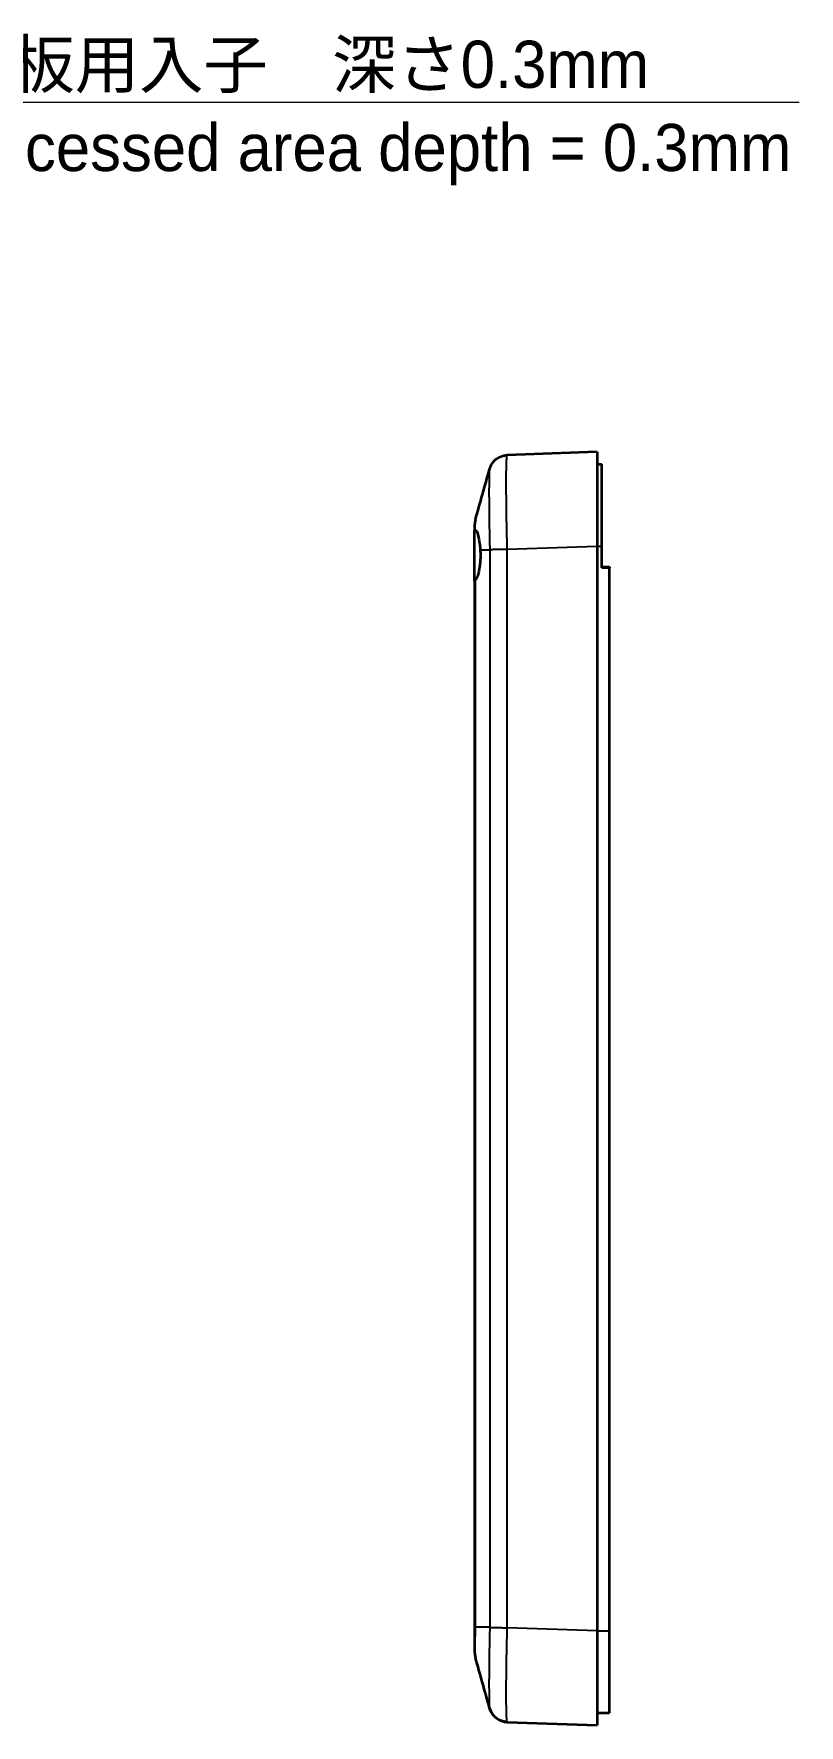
# Model space of a CAD drawing. Header units: millimetres. Extents: x 0 to 3058, y 0 to 562.
# Drawn here: x 2258.6 to 2339.8, y 266.4 to 445.7 of the extents above; entities that cross this region are included whole.
import ezdxf

# ---------------------------------------------------------------- set-up
doc = ezdxf.new("R2010")
doc.units = ezdxf.units.MM
doc.header["$LTSCALE"] = 1.5
for name, color, linetype, lineweight in [('Symbol (ISO)', 7, 'Continuous', 18), ('Visible (ISO)', 7, 'Continuous', 35), ('Visible Narrow (ISO)', 7, 'Continuous', 25)]:
    doc.layers.add(name, color=color, linetype=linetype, lineweight=lineweight)
doc.styles.add('Note Text (TK)', font='')
doc.styles.get('Note Text (TK)').set_extended_font_data('MS PGothic')
doc.dimstyles.new('Default - Method 1b (TK)$7', dxfattribs={"dimscale": 1.5, "dimtxt": 2.5, "dimasz": 2.5, "dimexe": 1, "dimexo": 1.5, "dimgap": 1, "dimtad": 1, "dimtoh": 1, "dimrnd": 1e-08, "dimdsep": 46, "dimtxsty": 'Note Text (TK)', "dimcen": 0.09, "dimdle": 5, "dimclrd": 100, "dimclre": 100, "dimclrt": 7, "dimadec": 1, "dimazin": 1, "dimtfac": 1, "dimtmove": 0, "dimatfit": 3, "dimfxl": 1, "dimtolj": 1, "dimlwd": -1, "dimlwe": -1, "dimarcsym": 0})

msp = doc.modelspace()

# ---------------------------------------------------------------- linework, layer by layer
at = {"layer": 'Visible (ISO)'}
for p, q in [((2318.38, 401.3749), (2308.8367, 401.0416)), ((2318.38, 401.3749), (2318.38, 391.381)), ((2318.38, 400.0749), (2318.88, 400.0749)), ((2318.88, 391.381), (2318.88, 400.0749)), ((2305.38, 393.6438), (2305.38, 393.0008)), ((2305.38, 393.6436), (2305.38, 393.6438)), ((2305.38, 387.6883), (2305.38, 393.0008)), ((2318.38, 391.381), (2318.38, 276.3688)), ((2318.88, 389.0749), (2318.88, 391.381)), ((2318.88, 389.1749), (2319.68, 389.1749)), ((2319.68, 389.1749), (2319.68, 389.0749)), ((2305.38, 387.6883), (2305.38, 276.75)), ((2319.68, 276.3688), (2319.68, 389.0749)), ((2305.38, 276.75), (2305.38, 274.106)), ((2318.38, 276.3688), (2318.38, 266.3749)), ((2319.68, 267.6749), (2319.68, 276.3688)), ((2305.38, 274.106), (2305.38, 274.1061)), ((2318.38, 267.6749), (2318.88, 267.6749)), ((2318.88, 267.6749), (2319.68, 267.6749)), ((2308.836, 266.7081), (2318.38, 266.3749))]:
    msp.add_line(p, q, dxfattribs=at)
for centre, start, end in [((2307.38, 393.6438), 164.23093, 180), ((2307.38, 274.106), 180, 195.76907)]:
    msp.add_arc(centre, 2, start, end, dxfattribs=at)
for points, knots in [([(2306.9675, 399.5616), (2306.9784, 399.6005), (2306.992, 399.6452), (2307.031, 399.7547), (2307.056, 399.8193), (2307.1354, 399.9843), (2307.1883, 400.0852), (2307.3777, 400.3456), (2307.5141, 400.5122), (2307.9373, 400.806), (2308.1748, 400.9275), (2308.5805, 401.02), (2308.7078, 401.0371), (2308.836, 401.0416)], [1.1895558606, 1.1895558606, 1.1895558606, 1.1895558606, 1.2013547514, 1.2013547514, 1.2131536422, 1.2131536422, 1.2249525331, 1.2249525331, 1.2367514239, 1.2367514239, 1.2450579219, 1.2450579219, 1.2485503147, 1.2485503147, 1.2485503147, 1.2485503147]), ([(2305.38, 393.0008), (2305.38, 393.0264), (2305.386, 393.0454), (2305.4091, 393.0703), (2305.4263, 393.0759), (2305.4485, 393.0747)], [-0.0667245398, -0.0667245398, -0.0667245398, -0.0667245398, -0.0336620514, -0.0336620514, 0, 0, 0, 0]), ([(2305.4485, 393.0747), (2305.4871, 393.0727), (2305.5242, 393.0504), (2305.6208, 392.9349), (2305.6767, 392.8042), (2305.7803, 392.4338), (2305.8268, 392.1949), (2305.9078, 391.6388), (2305.9416, 391.3269), (2305.9685, 390.9968)], [-0.363435919, -0.363435919, -0.363435919, -0.363435919, -0.304697337, -0.304697337, -0.204614643, -0.204614643, -0.102097776, -0.102097776, 0, 0, 0, 0]), ([(2305.9685, 390.9968), (2305.9769, 390.8709), (2305.9828, 390.7429), (2305.9871, 390.5694), (2305.9879, 390.5248), (2305.9887, 390.4543), (2305.9889, 390.4284), (2305.989, 390.3798), (2305.989, 390.3571), (2305.9888, 390.3067), (2305.9886, 390.2789), (2305.9875, 390.1983), (2305.9864, 390.1455), (2305.9805, 389.9474), (2305.9729, 389.8036), (2305.9356, 389.3213), (2305.8906, 389.0036), (2305.782, 388.5053), (2305.7247, 388.3133), (2305.5973, 388.0008), (2305.5281, 387.8812), (2305.4555, 387.8001)], [-0.439446916, -0.439446916, -0.439446916, -0.439446916, -0.400500561, -0.400500561, -0.387099473, -0.387099473, -0.379299349, -0.379299349, -0.372499828, -0.372499828, -0.364150077, -0.364150077, -0.348244359, -0.348244359, -0.304294141, -0.304294141, -0.197659079, -0.197659079, -0.112611254, -0.112611254, -0.028646125, -0.028646125, -0.028646125, -0.028646125]), ([(2305.4555, 387.8001), (2305.4308, 387.7725), (2305.4117, 387.749), (2305.3865, 387.7115), (2305.38, 387.6975), (2305.38, 387.6883)], [-0.0563839782, -0.0563839782, -0.0563839782, -0.0563839782, -0.0279179742, -0.0279179742, 0, 0, 0, 0]), ([(2308.836, 266.7081), (2308.6215, 266.7156), (2308.4107, 266.7595), (2308.0269, 266.8973), (2307.8607, 266.9934), (2307.5576, 267.213), (2307.4427, 267.3346), (2307.2388, 267.5823), (2307.1742, 267.6954), (2307.0783, 267.8787), (2307.049, 267.9499), (2307.0035, 268.0696), (2306.988, 268.118), (2306.9727, 268.1697), (2306.97, 268.1791), (2306.9675, 268.1882)], [0.000707979, 0.000707979, 0.000707979, 0.000707979, 0.0065518115, 0.0065518115, 0.0130355528, 0.0130355528, 0.0215549728, 0.0215549728, 0.0333538637, 0.0333538637, 0.0451527545, 0.0451527545, 0.0569516453, 0.0569516453, 0.0597024332, 0.0597024332, 0.0597024332, 0.0597024332]), ([(2306.9675, 268.1882), (2306.9784, 268.1492), (2306.992, 268.1046), (2307.031, 267.9952), (2307.056, 267.9306), (2307.1353, 267.7656), (2307.1882, 267.6647), (2307.3775, 267.4043), (2307.5138, 267.2378), (2307.937, 266.9439), (2308.1745, 266.8223), (2308.5804, 266.7297), (2308.7077, 266.7126), (2308.836, 266.7081)], [1.1902868996, 1.1902868996, 1.1902868996, 1.1902868996, 1.202084263, 1.202084263, 1.2138816264, 1.2138816264, 1.2256789898, 1.2256789898, 1.2374763532, 1.2374763532, 1.2457806703, 1.2457806703, 1.2492737166, 1.2492737166, 1.2492737166, 1.2492737166])]:
    msp.add_open_spline(points, degree=3, knots=knots, dxfattribs=at)
for points in [[(2305.4553, 394.1873), (2305.9607, 395.977), (2306.4639, 397.7695), (2306.9675, 399.5616)], [(2306.9675, 268.1882), (2306.4639, 269.9802), (2305.9607, 271.7728), (2305.4553, 273.5624)], [(2308.836, 266.7081), (2308.6689, 266.714), (2308.5026, 266.7411), (2308.3421, 266.7882)]]:
    msp.add_open_spline(points, degree=3, dxfattribs=at)
at = {"layer": 'Visible Narrow (ISO)'}
for p, q in [((2305.9685, 390.9968), (2306.9819, 390.9968)), ((2306.9819, 390.9968), (2306.9819, 276.7529)), ((2308.836, 391.0477), (2318.38, 391.381)), ((2308.8367, 276.702), (2308.8367, 391.0477)), ((2318.38, 391.381), (2318.88, 391.381)), ((2305.4555, 276.7529), (2305.4555, 387.8001)), ((2318.88, 389.0749), (2319.68, 389.0749)), ((2305.4555, 276.7529), (2305.4555, 276.7529)), ((2306.9819, 276.7529), (2305.4555, 276.7529)), ((2318.38, 276.3688), (2308.8367, 276.702)), ((2318.38, 276.3688), (2318.88, 276.3688)), ((2318.88, 276.3688), (2319.68, 276.3688))]:
    msp.add_line(p, q, dxfattribs=at)
for points, knots in [([(2308.836, 391.0477), (2308.8132, 391.9554), (2308.7933, 392.8744), (2308.7591, 394.7652), (2308.7461, 395.7216), (2308.7342, 397.1417), (2308.732, 397.6515), (2308.732, 398.3416), (2308.7325, 398.5614), (2308.7355, 399.102), (2308.7388, 399.404), (2308.7511, 400.094), (2308.7622, 400.4236), (2308.7927, 400.9104), (2308.8129, 401.0408), (2308.836, 401.0416)], [0.0007085, 0.0007085, 0.0007085, 0.0007085, 0.2186202, 0.2186202, 0.46847186, 0.46847186, 0.62462915, 0.62462915, 0.70270779, 0.70270779, 0.82763362, 0.82763362, 1.02751495, 1.02751495, 1.24855031, 1.24855031, 1.24855031, 1.24855031]), ([(2306.9675, 399.5613), (2306.955, 399.5164), (2306.9438, 399.4124), (2306.923, 399.0514), (2306.9142, 398.7679), (2306.9044, 398.1751), (2306.9018, 397.9158), (2306.8995, 397.4518), (2306.899, 397.2631), (2306.899, 396.6709), (2306.9008, 396.2336), (2306.9102, 395.0155), (2306.9205, 394.1952), (2306.9477, 392.5703), (2306.9637, 391.7788), (2306.9819, 390.9968)], [-1.18955586, -1.18955586, -1.18955586, -1.18955586, -1.02751495, -1.02751495, -0.82763362, -0.82763362, -0.70270779, -0.70270779, -0.62462915, -0.62462915, -0.46847186, -0.46847186, -0.2186202, -0.2186202, 0, 0, 0, 0]), ([(2305.4485, 393.0747), (2305.4484, 393.1334), (2305.4484, 393.1902), (2305.4484, 393.3908), (2305.4486, 393.5241), (2305.4494, 393.8266), (2305.4502, 393.9681), (2305.4525, 394.1393), (2305.4538, 394.1819), (2305.4553, 394.1873)], [-0.226090923, -0.226090923, -0.226090923, -0.226090923, -0.206763156, -0.206763156, -0.155072367, -0.155072367, -0.072367104, -0.072367104, -0.002671263, -0.002671263, -0.002671263, -0.002671263]), ([(2308.8367, 391.0477), (2308.6268, 391.0434), (2308.418, 391.0392), (2308.2207, 391.035), (2308.0234, 391.0307), (2307.8375, 391.0265), (2307.6722, 391.0222), (2307.507, 391.018), (2307.3623, 391.0138), (2307.2453, 391.0095), (2307.1283, 391.0053), (2307.0391, 391.001), (2306.9819, 390.9968)], [0, 0, 0, 0, 0.25000324, 0.25000324, 0.25000324, 0.50000648, 0.50000648, 0.50000648, 0.75000972, 0.75000972, 0.75000972, 1.00001296, 1.00001296, 1.00001296, 1.00001296]), ([(2305.4555, 276.7529), (2305.4305, 276.7525), (2305.4116, 276.752), (2305.3865, 276.7511), (2305.3801, 276.7506), (2305.38, 276.75), (2305.38, 276.75), (2305.38, 276.75)], [-0.0548724523, -0.0548724523, -0.0548724523, -0.0548724523, -0.0273082995, -0.0273082995, 0, 0, 0.0002558258, 0.0002558258, 0.0002558258, 0.0002558258]), ([(2305.4553, 273.5624), (2305.4538, 273.5679), (2305.4524, 273.6117), (2305.4504, 273.7675), (2305.4497, 273.8736), (2305.4489, 274.094), (2305.4487, 274.1902), (2305.4485, 274.3621), (2305.4484, 274.4319), (2305.4484, 274.6509), (2305.4486, 274.8125), (2305.4494, 275.2627), (2305.4502, 275.5658), (2305.4525, 276.168), (2305.4539, 276.4615), (2305.4555, 276.7529)], [-0.410855048, -0.410855048, -0.410855048, -0.410855048, -0.340125391, -0.340125391, -0.273961181, -0.273961181, -0.23260855, -0.23260855, -0.206763156, -0.206763156, -0.155072367, -0.155072367, -0.072367105, -0.072367105, 0, 0, 0, 0]), ([(2306.9819, 276.7529), (2306.9634, 275.9597), (2306.9473, 275.1568), (2306.923, 273.6963), (2306.9142, 273.0359), (2306.9044, 272.0256), (2306.9018, 271.6541), (2306.8995, 271.0893), (2306.899, 270.8814), (2306.899, 270.2892), (2306.9008, 269.9295), (2306.9102, 269.1146), (2306.9205, 268.7355), (2306.9443, 268.3333), (2306.9552, 268.2324), (2306.9675, 268.1884)], [-1.24925829, -1.24925829, -1.24925829, -1.24925829, -1.02751495, -1.02751495, -0.82763362, -0.82763362, -0.70270779, -0.70270779, -0.62462915, -0.62462915, -0.46847186, -0.46847186, -0.2186202, -0.2186202, -0.05970243, -0.05970243, -0.05970243, -0.05970243]), ([(2306.9819, 276.7529), (2307.0391, 276.7487), (2307.1283, 276.7445), (2307.2453, 276.7402), (2307.3623, 276.736), (2307.507, 276.7317), (2307.6722, 276.7275), (2307.8375, 276.7232), (2308.0234, 276.719), (2308.2207, 276.7148), (2308.418, 276.7105), (2308.6268, 276.7063), (2308.8367, 276.702)], [0, 0, 0, 0, 0.25000324, 0.25000324, 0.25000324, 0.50000648, 0.50000648, 0.50000648, 0.75000972, 0.75000972, 0.75000972, 1.00001296, 1.00001296, 1.00001296, 1.00001296]), ([(2308.836, 266.7081), (2308.8132, 266.709), (2308.7933, 266.8356), (2308.7591, 267.3692), (2308.7461, 267.81), (2308.7342, 268.7589), (2308.732, 269.1781), (2308.732, 269.8682), (2308.7325, 270.1106), (2308.7355, 270.769), (2308.7388, 271.2021), (2308.7511, 272.3798), (2308.7622, 273.1497), (2308.7927, 274.849), (2308.8129, 275.7813), (2308.836, 276.702)], [0.0007085, 0.0007085, 0.0007085, 0.0007085, 0.2186202, 0.2186202, 0.46847186, 0.46847186, 0.62462915, 0.62462915, 0.70270779, 0.70270779, 0.82763362, 0.82763362, 1.02751495, 1.02751495, 1.2485498, 1.2485498, 1.2485498, 1.2485498])]:
    msp.add_open_spline(points, degree=3, knots=knots, dxfattribs=at)

# ---------------------------------------------------------------- texts
at = {"layer": 'Symbol (ISO)', "color": 7, "insert": (2249.3371, 444.9747), "char_height": 5, "width": 94.15205, "attachment_point": 1, "line_spacing_factor": 1.058182, "style": 'Note Text (TK)'}
msp.add_mtext('{\\fＭＳ Ｐゴシック|b0|i0;銘板用入子\u3000深さ0.3mm\\P\\fＭＳ Ｐゴシック|b0|i0;Recessed area depth = 0.3mm}', dxfattribs=at)

# ---------------------------------------------------------------- leaders
at = {"layer": 'Symbol (ISO)', "color": 100, "annotation_type": 0, "has_hookline": 1, "hookline_direction": 0, "text_width": 90.4545}
msp.add_leader([(2210.487, 380.7891), (2245.5871, 438.4554), (2249.3371, 438.4554)], dimstyle='Default - Method 1b (TK)$7', override={"dimgap": 0, "dimtad": 1}, dxfattribs=at)

doc.saveas('drawing.dxf')
